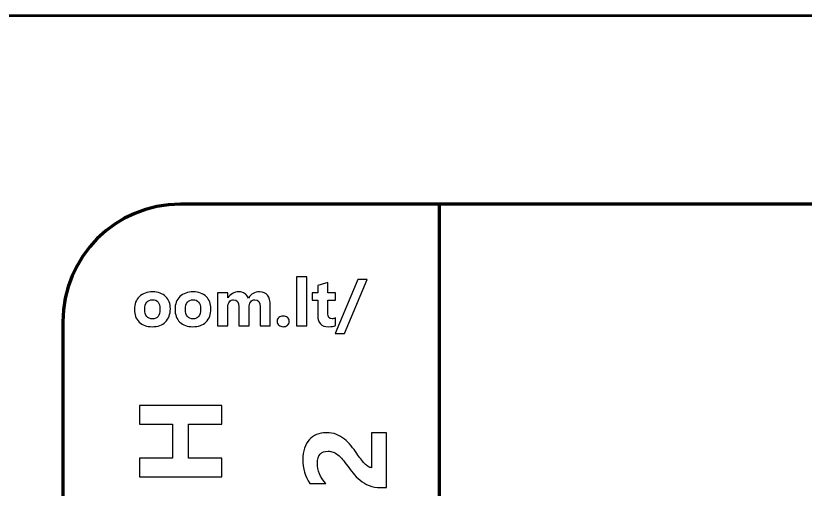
# Model space of a CAD drawing. Header units: centimetres. Extents: x -201 to 63, y -83 to 73.
# Drawn here: x -75 to -71.645, y -68.911 to -66.9 of the extents above; entities that cross this region are included whole.
import ezdxf

# ---------------------------------------------------------------- set-up
doc = ezdxf.new("R2010")
doc.units = ezdxf.units.CM
doc.header["$MEASUREMENT"] = 0
doc.layers.add('Layer 1', color=7, linetype='Continuous')

msp = doc.modelspace()

# ---------------------------------------------------------------- linework, layer by layer
at = {"layer": 'Layer 1', "color": 253, "lineweight": 53}
msp.add_open_spline([(-81.15, -82.3), (-81.15, -82.3), (-81.15, -67.7), (-81.15, -67.7), (-81.15, -67.7), (-81.15, -67.25817), (-80.79183, -66.9), (-80.35, -66.9), (-80.35, -66.9), (-80.35, -66.9), (-69.65, -66.9), (-69.65, -66.9), (-69.65, -66.9), (-69.20817, -66.9), (-68.85, -67.25817), (-68.85, -67.7), (-68.85, -67.7), (-68.85, -67.7), (-68.85, -82.3), (-68.85, -82.3), (-68.85, -82.3), (-68.85, -82.74183), (-69.20817, -83.1), (-69.65, -83.1), (-69.65, -83.1), (-69.65, -83.1), (-80.35, -83.1), (-80.35, -83.1), (-80.35, -83.1), (-80.79183, -83.1), (-81.15, -82.74183), (-81.15, -82.3)], degree=3, knots=[0, 0, 0, 0, 0.1111111, 0.1111111, 0.1111111, 0.1111111, 0.2222222, 0.2222222, 0.2222222, 0.2222222, 0.3333333, 0.3333333, 0.3333333, 0.3333333, 0.4444444, 0.4444444, 0.4444444, 0.4444444, 0.5555556, 0.5555556, 0.5555556, 0.5555556, 0.6666667, 0.6666667, 0.6666667, 0.6666667, 0.7777778, 0.7777778, 0.7777778, 0.7777778, 1, 1, 1, 1], dxfattribs=at)
at = {"layer": 'Layer 1', "lineweight": 100}
for points, knots in [([(-74.8, -70.55), (-74.8, -70.55), (-74.8, -68.2), (-74.8, -68.2), (-74.8, -68.2), (-74.8, -67.92386), (-74.57614, -67.7), (-74.3, -67.7), (-74.3, -67.7), (-74.3, -67.7), (-69.7, -67.7), (-69.7, -67.7), (-69.7, -67.7), (-69.42386, -67.7), (-69.2, -67.92386), (-69.2, -68.2), (-69.2, -68.2), (-69.2, -68.2), (-69.2, -70.55), (-69.2, -70.55), (-69.2, -70.55), (-69.2, -70.82614), (-69.42386, -71.05), (-69.7, -71.05), (-69.7, -71.05), (-69.7, -71.05), (-74.3, -71.05), (-74.3, -71.05), (-74.3, -71.05), (-74.57614, -71.05), (-74.8, -70.82614), (-74.8, -70.55)], [0, 0, 0, 0, 0.1111111, 0.1111111, 0.1111111, 0.1111111, 0.2222222, 0.2222222, 0.2222222, 0.2222222, 0.3333333, 0.3333333, 0.3333333, 0.3333333, 0.4444444, 0.4444444, 0.4444444, 0.4444444, 0.5555556, 0.5555556, 0.5555556, 0.5555556, 0.6666667, 0.6666667, 0.6666667, 0.6666667, 0.7777778, 0.7777778, 0.7777778, 0.7777778, 1, 1, 1, 1]), ([(-74.8, -70.55), (-74.8, -70.55), (-74.8, -68.2), (-74.8, -68.2), (-74.8, -68.2), (-74.8, -67.92386), (-74.57614, -67.7), (-74.3, -67.7), (-74.3, -67.7), (-74.3, -67.7), (-73.2, -67.7), (-73.2, -67.7), (-73.2, -67.7), (-73.2, -67.7), (-73.2, -71.05), (-73.2, -71.05), (-73.2, -71.05), (-73.2, -71.05), (-74.3, -71.05), (-74.3, -71.05), (-74.3, -71.05), (-74.57614, -71.05), (-74.8, -70.82614), (-74.8, -70.55)], [0, 0, 0, 0, 0.1428571, 0.1428571, 0.1428571, 0.1428571, 0.2857143, 0.2857143, 0.2857143, 0.2857143, 0.4285714, 0.4285714, 0.4285714, 0.4285714, 0.5714286, 0.5714286, 0.5714286, 0.5714286, 0.7142857, 0.7142857, 0.7142857, 0.7142857, 1, 1, 1, 1])]:
    msp.add_open_spline(points, degree=3, knots=knots, dxfattribs=at)
at = {"layer": 'Layer 1', "color": 7}
for points, knots in [([(-73.76396, -68.21742), (-73.76396, -68.21742), (-73.80747, -68.21742), (-73.80747, -68.21742), (-73.80747, -68.21742), (-73.80747, -68.21742), (-73.80747, -68.00853), (-73.80747, -68.00853), (-73.80747, -68.00853), (-73.80747, -68.00853), (-73.76396, -68.00853), (-73.76396, -68.00853), (-73.76396, -68.00853), (-73.76396, -68.00853), (-73.76396, -68.21742), (-73.76396, -68.21742)], [0, 0, 0, 0, 0.2, 0.2, 0.2, 0.2, 0.4, 0.4, 0.4, 0.4, 0.6, 0.6, 0.6, 0.6, 1, 1, 1, 1]), ([(-73.50737, -68.01982), (-73.50737, -68.01982), (-73.60365, -68.2502), (-73.60365, -68.2502), (-73.60365, -68.2502), (-73.60365, -68.2502), (-73.64255, -68.2502), (-73.64255, -68.2502), (-73.64255, -68.2502), (-73.64255, -68.2502), (-73.5466, -68.01982), (-73.5466, -68.01982), (-73.5466, -68.01982), (-73.5466, -68.01982), (-73.50737, -68.01982), (-73.50737, -68.01982)], [0, 0, 0, 0, 0.2, 0.2, 0.2, 0.2, 0.4, 0.4, 0.4, 0.4, 0.6, 0.6, 0.6, 0.6, 1, 1, 1, 1]), ([(-73.64199, -68.21577), (-73.64843, -68.21916), (-73.65812, -68.22085), (-73.67106, -68.22085), (-73.67106, -68.22085), (-73.70172, -68.22085), (-73.71711, -68.20491), (-73.71711, -68.17306), (-73.71711, -68.17306), (-73.71711, -68.17306), (-73.71711, -68.10844), (-73.71711, -68.10844), (-73.71711, -68.10844), (-73.71711, -68.10844), (-73.73997, -68.10844), (-73.73997, -68.10844), (-73.73997, -68.10844), (-73.73997, -68.10844), (-73.73997, -68.07631), (-73.73997, -68.07631), (-73.73997, -68.07631), (-73.73997, -68.07631), (-73.71711, -68.07631), (-73.71711, -68.07631), (-73.71711, -68.07631), (-73.71711, -68.07631), (-73.71711, -68.04588), (-73.71711, -68.04588), (-73.71711, -68.04588), (-73.71711, -68.04588), (-73.67369, -68.03346), (-73.67369, -68.03346), (-73.67369, -68.03346), (-73.67369, -68.03346), (-73.67369, -68.07631), (-73.67369, -68.07631), (-73.67369, -68.07631), (-73.67369, -68.07631), (-73.64199, -68.07631), (-73.64199, -68.07631), (-73.64199, -68.07631), (-73.64199, -68.07631), (-73.64199, -68.10844), (-73.64199, -68.10844), (-73.64199, -68.10844), (-73.64199, -68.10844), (-73.67369, -68.10844), (-73.67369, -68.10844), (-73.67369, -68.10844), (-73.67369, -68.10844), (-73.67369, -68.16549), (-73.67369, -68.16549), (-73.67369, -68.16549), (-73.67369, -68.18017), (-73.66786, -68.1875), (-73.65619, -68.1875), (-73.65619, -68.1875), (-73.65158, -68.1875), (-73.64683, -68.18619), (-73.64199, -68.18351), (-73.64199, -68.18351), (-73.64199, -68.18351), (-73.64199, -68.21577), (-73.64199, -68.21577)], [0, 0, 0, 0, 0.0588235, 0.0588235, 0.0588235, 0.0588235, 0.1176471, 0.1176471, 0.1176471, 0.1176471, 0.1764706, 0.1764706, 0.1764706, 0.1764706, 0.2352941, 0.2352941, 0.2352941, 0.2352941, 0.2941176, 0.2941176, 0.2941176, 0.2941176, 0.3529412, 0.3529412, 0.3529412, 0.3529412, 0.4117647, 0.4117647, 0.4117647, 0.4117647, 0.4705882, 0.4705882, 0.4705882, 0.4705882, 0.5294118, 0.5294118, 0.5294118, 0.5294118, 0.5882353, 0.5882353, 0.5882353, 0.5882353, 0.6470588, 0.6470588, 0.6470588, 0.6470588, 0.7058824, 0.7058824, 0.7058824, 0.7058824, 0.7647059, 0.7647059, 0.7647059, 0.7647059, 0.8235294, 0.8235294, 0.8235294, 0.8235294, 0.8823529, 0.8823529, 0.8823529, 0.8823529, 1, 1, 1, 1]), ([(-74.4203, -68.22085), (-74.44382, -68.22085), (-74.4623, -68.21427), (-74.47576, -68.2011), (-74.47576, -68.2011), (-74.48921, -68.18793), (-74.49594, -68.17001), (-74.49594, -68.14743), (-74.49594, -68.14743), (-74.49594, -68.1241), (-74.48897, -68.1058), (-74.475, -68.09263), (-74.475, -68.09263), (-74.46103, -68.07946), (-74.44213, -68.07288), (-74.41837, -68.07288), (-74.41837, -68.07288), (-74.39495, -68.07288), (-74.37656, -68.07946), (-74.36324, -68.09263), (-74.36324, -68.09263), (-74.34993, -68.1058), (-74.34325, -68.12325), (-74.34325, -68.14494), (-74.34325, -68.14494), (-74.34325, -68.16836), (-74.35012, -68.18689), (-74.36386, -68.20049), (-74.36386, -68.20049), (-74.37759, -68.21408), (-74.39641, -68.22085), (-74.4203, -68.22085)], [0, 0, 0, 0, 0.1111111, 0.1111111, 0.1111111, 0.1111111, 0.2222222, 0.2222222, 0.2222222, 0.2222222, 0.3333333, 0.3333333, 0.3333333, 0.3333333, 0.4444444, 0.4444444, 0.4444444, 0.4444444, 0.5555556, 0.5555556, 0.5555556, 0.5555556, 0.6666667, 0.6666667, 0.6666667, 0.6666667, 0.7777778, 0.7777778, 0.7777778, 0.7777778, 1, 1, 1, 1]), ([(-74.24777, -68.22085), (-74.27129, -68.22085), (-74.28977, -68.21427), (-74.30323, -68.2011), (-74.30323, -68.2011), (-74.31668, -68.18793), (-74.32341, -68.17001), (-74.32341, -68.14743), (-74.32341, -68.14743), (-74.32341, -68.1241), (-74.31644, -68.1058), (-74.30247, -68.09263), (-74.30247, -68.09263), (-74.2885, -68.07946), (-74.2696, -68.07288), (-74.24584, -68.07288), (-74.24584, -68.07288), (-74.22242, -68.07288), (-74.20403, -68.07946), (-74.19071, -68.09263), (-74.19071, -68.09263), (-74.1774, -68.1058), (-74.17072, -68.12325), (-74.17072, -68.14494), (-74.17072, -68.14494), (-74.17072, -68.16836), (-74.17759, -68.18689), (-74.19133, -68.20049), (-74.19133, -68.20049), (-74.20506, -68.21408), (-74.22388, -68.22085), (-74.24777, -68.22085)], [0, 0, 0, 0, 0.1111111, 0.1111111, 0.1111111, 0.1111111, 0.2222222, 0.2222222, 0.2222222, 0.2222222, 0.3333333, 0.3333333, 0.3333333, 0.3333333, 0.4444444, 0.4444444, 0.4444444, 0.4444444, 0.5555556, 0.5555556, 0.5555556, 0.5555556, 0.6666667, 0.6666667, 0.6666667, 0.6666667, 0.7777778, 0.7777778, 0.7777778, 0.7777778, 1, 1, 1, 1]), ([(-73.91842, -68.21742), (-73.91842, -68.21742), (-73.96183, -68.21742), (-73.96183, -68.21742), (-73.96183, -68.21742), (-73.96183, -68.21742), (-73.96183, -68.13694), (-73.96183, -68.13694), (-73.96183, -68.13694), (-73.96183, -68.11643), (-73.96936, -68.10623), (-73.98441, -68.10623), (-73.98441, -68.10623), (-73.99156, -68.10623), (-73.99739, -68.10928), (-74.00191, -68.11544), (-74.00191, -68.11544), (-74.00643, -68.12161), (-74.00868, -68.12927), (-74.00868, -68.13845), (-74.00868, -68.13845), (-74.00868, -68.13845), (-74.00868, -68.21742), (-74.00868, -68.21742), (-74.00868, -68.21742), (-74.00868, -68.21742), (-74.05219, -68.21742), (-74.05219, -68.21742), (-74.05219, -68.21742), (-74.05219, -68.21742), (-74.05219, -68.13609), (-74.05219, -68.13609), (-74.05219, -68.13609), (-74.05219, -68.1162), (-74.05962, -68.10623), (-74.07439, -68.10623), (-74.07439, -68.10623), (-74.08183, -68.10623), (-74.0878, -68.10914), (-74.09222, -68.11502), (-74.09222, -68.11502), (-74.09669, -68.1209), (-74.09895, -68.1289), (-74.09895, -68.13901), (-74.09895, -68.13901), (-74.09895, -68.13901), (-74.09895, -68.21742), (-74.09895, -68.21742), (-74.09895, -68.21742), (-74.09895, -68.21742), (-74.14246, -68.21742), (-74.14246, -68.21742), (-74.14246, -68.21742), (-74.14246, -68.21742), (-74.14246, -68.07631), (-74.14246, -68.07631), (-74.14246, -68.07631), (-74.14246, -68.07631), (-74.09895, -68.07631), (-74.09895, -68.07631), (-74.09895, -68.07631), (-74.09895, -68.07631), (-74.09895, -68.09837), (-74.09895, -68.09837), (-74.09895, -68.09837), (-74.09895, -68.09837), (-74.09838, -68.09837), (-74.09838, -68.09837), (-74.09838, -68.09837), (-74.09387, -68.09084), (-74.08756, -68.08468), (-74.07943, -68.07998), (-74.07943, -68.07998), (-74.07129, -68.07523), (-74.0624, -68.07288), (-74.05276, -68.07288), (-74.05276, -68.07288), (-74.03281, -68.07288), (-74.01917, -68.08163), (-74.01183, -68.09917), (-74.01183, -68.09917), (-74.00106, -68.08163), (-73.98531, -68.07288), (-73.96442, -68.07288), (-73.96442, -68.07288), (-73.93375, -68.07288), (-73.91842, -68.09179), (-73.91842, -68.12965), (-73.91842, -68.12965), (-73.91842, -68.12965), (-73.91842, -68.21742), (-73.91842, -68.21742)], [0, 0, 0, 0, 0.0416667, 0.0416667, 0.0416667, 0.0416667, 0.0833333, 0.0833333, 0.0833333, 0.0833333, 0.125, 0.125, 0.125, 0.125, 0.1666667, 0.1666667, 0.1666667, 0.1666667, 0.2083333, 0.2083333, 0.2083333, 0.2083333, 0.25, 0.25, 0.25, 0.25, 0.2916667, 0.2916667, 0.2916667, 0.2916667, 0.3333333, 0.3333333, 0.3333333, 0.3333333, 0.375, 0.375, 0.375, 0.375, 0.4166667, 0.4166667, 0.4166667, 0.4166667, 0.4583333, 0.4583333, 0.4583333, 0.4583333, 0.5, 0.5, 0.5, 0.5, 0.5416667, 0.5416667, 0.5416667, 0.5416667, 0.5833333, 0.5833333, 0.5833333, 0.5833333, 0.625, 0.625, 0.625, 0.625, 0.6666667, 0.6666667, 0.6666667, 0.6666667, 0.7083333, 0.7083333, 0.7083333, 0.7083333, 0.75, 0.75, 0.75, 0.75, 0.7916667, 0.7916667, 0.7916667, 0.7916667, 0.8333333, 0.8333333, 0.8333333, 0.8333333, 0.875, 0.875, 0.875, 0.875, 0.9166667, 0.9166667, 0.9166667, 0.9166667, 1, 1, 1, 1]), ([(-74.41917, -68.10623), (-74.42947, -68.10623), (-74.43747, -68.10975), (-74.44316, -68.11681), (-74.44316, -68.11681), (-74.44885, -68.12391), (-74.45172, -68.13393), (-74.45172, -68.14686), (-74.45172, -68.14686), (-74.45172, -68.17396), (-74.44076, -68.1875), (-74.41889, -68.1875), (-74.41889, -68.1875), (-74.39805, -68.1875), (-74.38761, -68.17358), (-74.38761, -68.14578), (-74.38761, -68.14578), (-74.38761, -68.1194), (-74.39815, -68.10623), (-74.41917, -68.10623)], [0, 0, 0, 0, 0.1666667, 0.1666667, 0.1666667, 0.1666667, 0.3333333, 0.3333333, 0.3333333, 0.3333333, 0.5, 0.5, 0.5, 0.5, 0.6666667, 0.6666667, 0.6666667, 0.6666667, 1, 1, 1, 1]), ([(-74.24664, -68.10623), (-74.25694, -68.10623), (-74.26494, -68.10975), (-74.27063, -68.11681), (-74.27063, -68.11681), (-74.27632, -68.12391), (-74.27919, -68.13393), (-74.27919, -68.14686), (-74.27919, -68.14686), (-74.27919, -68.17396), (-74.26823, -68.1875), (-74.24636, -68.1875), (-74.24636, -68.1875), (-74.22552, -68.1875), (-74.21508, -68.17358), (-74.21508, -68.14578), (-74.21508, -68.14578), (-74.21508, -68.1194), (-74.22562, -68.10623), (-74.24664, -68.10623)], [0, 0, 0, 0, 0.1666667, 0.1666667, 0.1666667, 0.1666667, 0.3333333, 0.3333333, 0.3333333, 0.3333333, 0.5, 0.5, 0.5, 0.5, 0.6666667, 0.6666667, 0.6666667, 0.6666667, 1, 1, 1, 1]), ([(-73.86452, -68.22085), (-73.87172, -68.22085), (-73.87769, -68.21864), (-73.88244, -68.21427), (-73.88244, -68.21427), (-73.88724, -68.20985), (-73.88959, -68.20444), (-73.88959, -68.19799), (-73.88959, -68.19799), (-73.88959, -68.19136), (-73.88714, -68.18595), (-73.88225, -68.18172), (-73.88225, -68.18172), (-73.87731, -68.17749), (-73.8712, -68.17537), (-73.86386, -68.17537), (-73.86386, -68.17537), (-73.85638, -68.17537), (-73.85031, -68.17753), (-73.84556, -68.18181), (-73.84556, -68.18181), (-73.84086, -68.18605), (-73.83851, -68.19146), (-73.83851, -68.19799), (-73.83851, -68.19799), (-73.83851, -68.20467), (-73.84091, -68.21018), (-73.8457, -68.21446), (-73.8457, -68.21446), (-73.85055, -68.21874), (-73.85681, -68.22085), (-73.86452, -68.22085)], [0, 0, 0, 0, 0.1111111, 0.1111111, 0.1111111, 0.1111111, 0.2222222, 0.2222222, 0.2222222, 0.2222222, 0.3333333, 0.3333333, 0.3333333, 0.3333333, 0.4444444, 0.4444444, 0.4444444, 0.4444444, 0.5555556, 0.5555556, 0.5555556, 0.5555556, 0.6666667, 0.6666667, 0.6666667, 0.6666667, 0.7777778, 0.7777778, 0.7777778, 0.7777778, 1, 1, 1, 1]), ([(-74.12408, -68.55534), (-74.12408, -68.55534), (-74.12408, -68.63442), (-74.12408, -68.63442), (-74.12408, -68.63442), (-74.12408, -68.63442), (-74.26666, -68.63442), (-74.26666, -68.63442), (-74.26666, -68.63442), (-74.26666, -68.63442), (-74.26666, -68.77942), (-74.26666, -68.77942), (-74.26666, -68.77942), (-74.26666, -68.77942), (-74.12408, -68.77942), (-74.12408, -68.77942), (-74.12408, -68.77942), (-74.12408, -68.77942), (-74.12408, -68.85834), (-74.12408, -68.85834), (-74.12408, -68.85834), (-74.12408, -68.85834), (-74.47416, -68.85834), (-74.47416, -68.85834), (-74.47416, -68.85834), (-74.47416, -68.85834), (-74.47416, -68.77942), (-74.47416, -68.77942), (-74.47416, -68.77942), (-74.47416, -68.77942), (-74.3345, -68.77942), (-74.3345, -68.77942), (-74.3345, -68.77942), (-74.3345, -68.77942), (-74.3345, -68.63442), (-74.3345, -68.63442), (-74.3345, -68.63442), (-74.3345, -68.63442), (-74.47416, -68.63442), (-74.47416, -68.63442), (-74.47416, -68.63442), (-74.47416, -68.63442), (-74.47416, -68.55534), (-74.47416, -68.55534), (-74.47416, -68.55534), (-74.47416, -68.55534), (-74.12408, -68.55534), (-74.12408, -68.55534)], [0, 0, 0, 0, 0.0769231, 0.0769231, 0.0769231, 0.0769231, 0.1538462, 0.1538462, 0.1538462, 0.1538462, 0.2307692, 0.2307692, 0.2307692, 0.2307692, 0.3076923, 0.3076923, 0.3076923, 0.3076923, 0.3846154, 0.3846154, 0.3846154, 0.3846154, 0.4615385, 0.4615385, 0.4615385, 0.4615385, 0.5384615, 0.5384615, 0.5384615, 0.5384615, 0.6153846, 0.6153846, 0.6153846, 0.6153846, 0.6923077, 0.6923077, 0.6923077, 0.6923077, 0.7692308, 0.7692308, 0.7692308, 0.7692308, 0.8461538, 0.8461538, 0.8461538, 0.8461538, 1, 1, 1, 1]), ([(-73.48808, -68.81987), (-73.48808, -68.81987), (-73.48808, -68.67145), (-73.48808, -68.67145), (-73.48808, -68.67145), (-73.48808, -68.67145), (-73.42408, -68.67145), (-73.42408, -68.67145), (-73.42408, -68.67145), (-73.42408, -68.67145), (-73.42408, -68.90437), (-73.42408, -68.90437), (-73.42408, -68.90437), (-73.42408, -68.90437), (-73.45041, -68.90437), (-73.45041, -68.90437), (-73.45041, -68.90437), (-73.46833, -68.90437), (-73.48441, -68.90137), (-73.49866, -68.89529), (-73.49866, -68.89529), (-73.51291, -68.88929), (-73.52566, -68.8817), (-73.537, -68.87262), (-73.537, -68.87262), (-73.54833, -68.86354), (-73.55833, -68.85354), (-73.567, -68.8427), (-73.567, -68.8427), (-73.57575, -68.83187), (-73.58358, -68.82162), (-73.59058, -68.81179), (-73.59058, -68.81179), (-73.59791, -68.80154), (-73.60491, -68.79262), (-73.61158, -68.78487), (-73.61158, -68.78487), (-73.61825, -68.77712), (-73.62491, -68.77062), (-73.6315, -68.76529), (-73.6315, -68.76529), (-73.63808, -68.76004), (-73.64475, -68.75612), (-73.6515, -68.75345), (-73.6515, -68.75345), (-73.65825, -68.75087), (-73.66541, -68.74954), (-73.67308, -68.74954), (-73.67308, -68.74954), (-73.68808, -68.74954), (-73.69941, -68.75379), (-73.70708, -68.76229), (-73.70708, -68.76229), (-73.71466, -68.7707), (-73.7185, -68.7837), (-73.7185, -68.80112), (-73.7185, -68.80112), (-73.7185, -68.8312), (-73.70658, -68.86004), (-73.68266, -68.88754), (-73.68266, -68.88754), (-73.68266, -68.88754), (-73.7505, -68.88754), (-73.7505, -68.88754), (-73.7505, -68.88754), (-73.77016, -68.85704), (-73.78008, -68.8227), (-73.78008, -68.78445), (-73.78008, -68.78445), (-73.78008, -68.7667), (-73.77775, -68.75087), (-73.77308, -68.73679), (-73.77308, -68.73679), (-73.76841, -68.7227), (-73.76183, -68.71079), (-73.75316, -68.70095), (-73.75316, -68.70095), (-73.74458, -68.6912), (-73.73408, -68.68379), (-73.72183, -68.67862), (-73.72183, -68.67862), (-73.7095, -68.67354), (-73.69583, -68.67095), (-73.68066, -68.67095), (-73.68066, -68.67095), (-73.66458, -68.67095), (-73.65025, -68.67345), (-73.63766, -68.67837), (-73.63766, -68.67837), (-73.62516, -68.68337), (-73.61375, -68.68995), (-73.6035, -68.6982), (-73.6035, -68.6982), (-73.59325, -68.70637), (-73.58383, -68.71587), (-73.57533, -68.72662), (-73.57533, -68.72662), (-73.56675, -68.73737), (-73.5585, -68.74854), (-73.55058, -68.76004), (-73.55058, -68.76004), (-73.545, -68.76787), (-73.5395, -68.77537), (-73.53408, -68.78262), (-73.53408, -68.78262), (-73.52858, -68.78987), (-73.52325, -68.79629), (-73.51791, -68.80179), (-73.51791, -68.80179), (-73.51266, -68.80737), (-73.5075, -68.81179), (-73.50241, -68.81504), (-73.50241, -68.81504), (-73.49741, -68.81829), (-73.49258, -68.81987), (-73.48808, -68.81987)], [0, 0, 0, 0, 0.0333333, 0.0333333, 0.0333333, 0.0333333, 0.0666667, 0.0666667, 0.0666667, 0.0666667, 0.1, 0.1, 0.1, 0.1, 0.1333333, 0.1333333, 0.1333333, 0.1333333, 0.1666667, 0.1666667, 0.1666667, 0.1666667, 0.2, 0.2, 0.2, 0.2, 0.2333333, 0.2333333, 0.2333333, 0.2333333, 0.2666667, 0.2666667, 0.2666667, 0.2666667, 0.3, 0.3, 0.3, 0.3, 0.3333333, 0.3333333, 0.3333333, 0.3333333, 0.3666667, 0.3666667, 0.3666667, 0.3666667, 0.4, 0.4, 0.4, 0.4, 0.4333333, 0.4333333, 0.4333333, 0.4333333, 0.4666667, 0.4666667, 0.4666667, 0.4666667, 0.5, 0.5, 0.5, 0.5, 0.5333333, 0.5333333, 0.5333333, 0.5333333, 0.5666667, 0.5666667, 0.5666667, 0.5666667, 0.6, 0.6, 0.6, 0.6, 0.6333333, 0.6333333, 0.6333333, 0.6333333, 0.6666667, 0.6666667, 0.6666667, 0.6666667, 0.7, 0.7, 0.7, 0.7, 0.7333333, 0.7333333, 0.7333333, 0.7333333, 0.7666667, 0.7666667, 0.7666667, 0.7666667, 0.8, 0.8, 0.8, 0.8, 0.8333333, 0.8333333, 0.8333333, 0.8333333, 0.8666667, 0.8666667, 0.8666667, 0.8666667, 0.9, 0.9, 0.9, 0.9, 0.9333333, 0.9333333, 0.9333333, 0.9333333, 1, 1, 1, 1])]:
    msp.add_open_spline(points, degree=3, knots=knots, dxfattribs=at)

doc.saveas('drawing.dxf')
